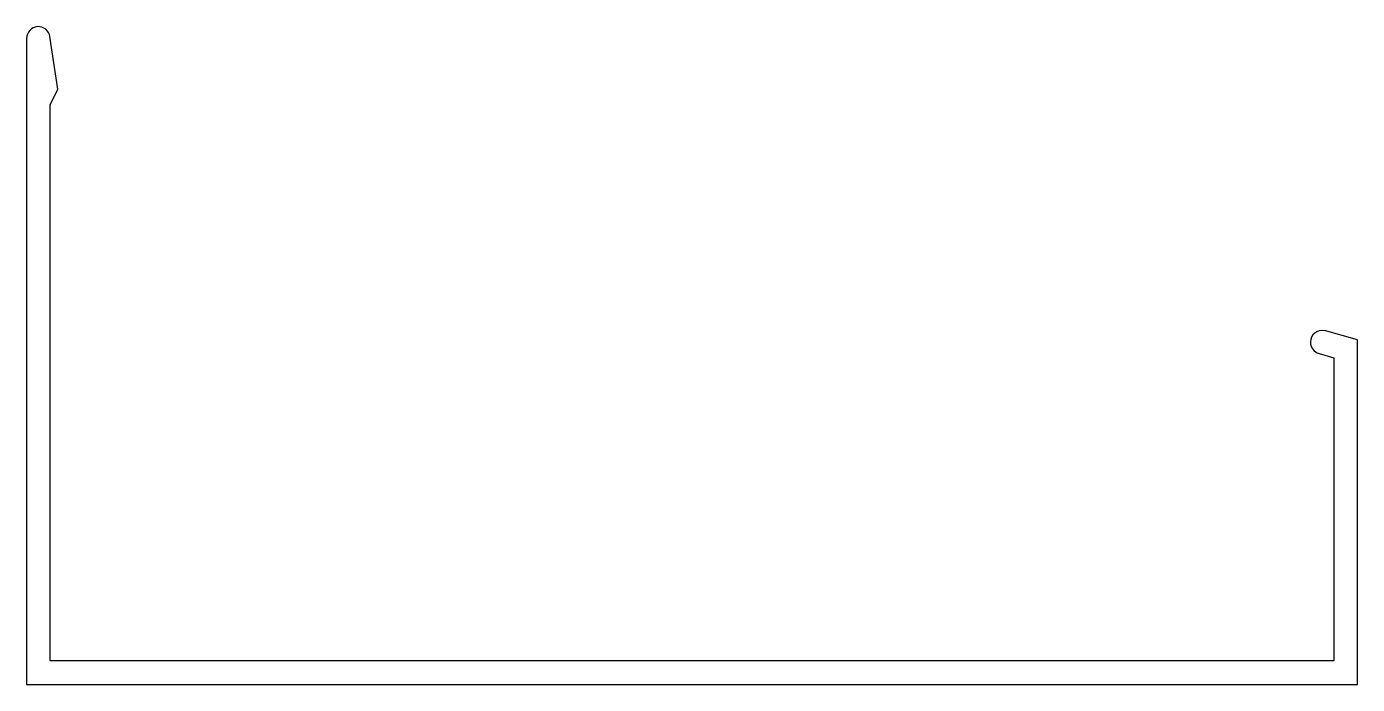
# Model space of a CAD drawing. Header units: inches. Extents: x -40.4 to 44.6, y 2.2 to 44.2.
import ezdxf

# ---------------------------------------------------------------- set-up
doc = ezdxf.new("R2010")
doc.units = ezdxf.units.IN
doc.header["$MEASUREMENT"] = 0

msp = doc.modelspace()

# ---------------------------------------------------------------- linework, layer by layer
at = {"color": 6}
for p, q in [((-40.381, 43.4), (-40.381, 2.15)), ((-38.381, 40.15), (-38.889, 43.512)), ((-38.881, 39.15), (-38.381, 40.15)), ((-38.881, 3.65), (-38.881, 39.15)), ((44.619, 24.15), (42.516, 24.736)), ((41.619, 24), (41.619, 24)), ((41.619, 24), (41.619, 23.998)), ((44.619, 2.15), (44.619, 24.15)), ((42.168, 23.276), (43.119, 23.011)), ((43.119, 23.011), (43.119, 3.65)), ((43.119, 3.65), (-38.881, 3.65)), ((-40.381, 2.15), (44.619, 2.15))]:
    msp.add_line(p, q, dxfattribs=at)
for centre, start, end in [((-39.631, 43.4), 8.59925, 180), ((42.369, 24), 78.69007, 180), ((42.369, 23.998), 180, 254.44319)]:
    msp.add_arc(centre, 0.75, start, end, dxfattribs=at)

doc.saveas('drawing.dxf')
